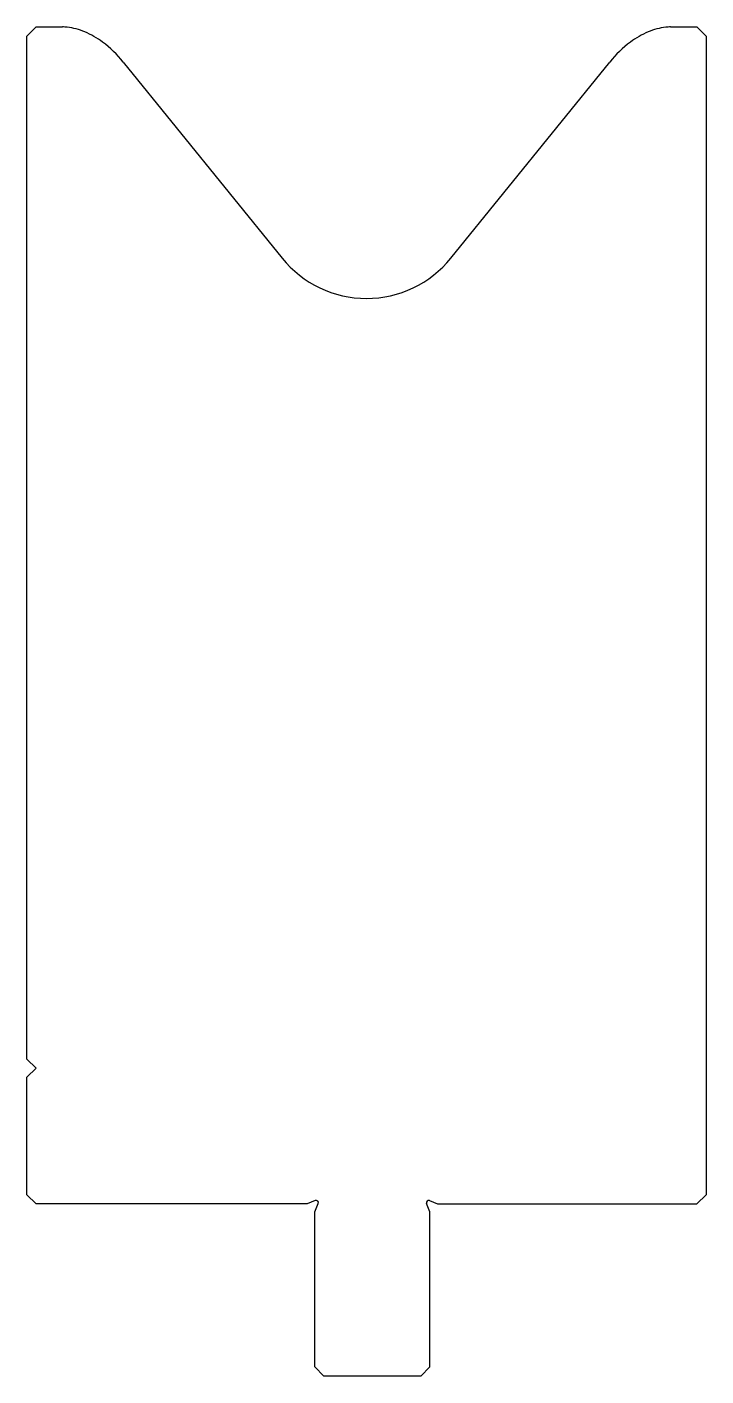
# Model space of a CAD drawing. Header units: metres. Extents: x 64 to 139, y 69 to 218.
import ezdxf

# ---------------------------------------------------------------- set-up
doc = ezdxf.new("R2010")
doc.units = ezdxf.units.M

msp = doc.modelspace()

# ---------------------------------------------------------------- linework, layer by layer
for p, q in [((64.742368, 218.489773), (63.742368, 217.489773)), ((64.742368, 218.489773), (67.662379, 218.489773)), ((134.822358, 218.489773), (137.742368, 218.489773)), ((138.742368, 217.489773), (137.742368, 218.489773)), ((63.742368, 104.489773), (63.742368, 217.489773)), ((138.742368, 217.489773), (138.742368, 89.489773)), ((74.382202, 214.612401), (91.916617, 192.959202)), ((110.56812, 192.959202), (128.102535, 214.612401)), ((63.742368, 104.489773), (64.742368, 103.489773)), ((64.742368, 103.489773), (63.742368, 102.489773)), ((63.742368, 89.489773), (63.742368, 102.489773)), ((63.742368, 89.489773), (64.742368, 88.489773)), ((137.742368, 88.489773), (138.742368, 89.489773)), ((94.692368, 88.489773), (64.742368, 88.489773)), ((95.585799, 88.859844), (94.692368, 88.489773)), ((95.542368, 87.639773), (95.912439, 88.533203)), ((108.242368, 87.639773), (107.872298, 88.533203)), ((108.198938, 88.859844), (109.092368, 88.489773)), ((109.092368, 88.489773), (137.742368, 88.489773)), ((95.542368, 70.489773), (95.542368, 87.639773)), ((108.242368, 70.489773), (108.242368, 87.639773)), ((95.542368, 70.489773), (96.542368, 69.489773)), ((107.242368, 69.489773), (108.242368, 70.489773)), ((107.242368, 69.489773), (96.542368, 69.489773))]:
    msp.add_line(p, q)
for centre, radius, start, end in [((67.662379, 213.989773), 4.5, 83.321031, 90), ((67.359983, 211.407418), 7.1, 67.059143, 83.321031), ((66.463487, 209.28933), 9.4, 53.223958, 67.059143), ((136.02125, 209.28933), 9.4, 112.940857, 126.776042), ((135.124754, 211.407418), 7.1, 96.678969, 112.940857), ((134.822358, 213.989773), 4.5, 90, 96.678969), ((64.357019, 206.494168), 12.9, 39, 53.162619), ((138.127718, 206.494168), 12.9, 126.837381, 141), ((101.242368, 200.511047), 12, 219, 321), ((95.681469, 88.628874), 0.25, 337.5, 112.5), ((108.103267, 88.628874), 0.25, 67.5, 202.5)]:
    msp.add_arc(centre, radius, start, end)

doc.saveas('drawing.dxf')
